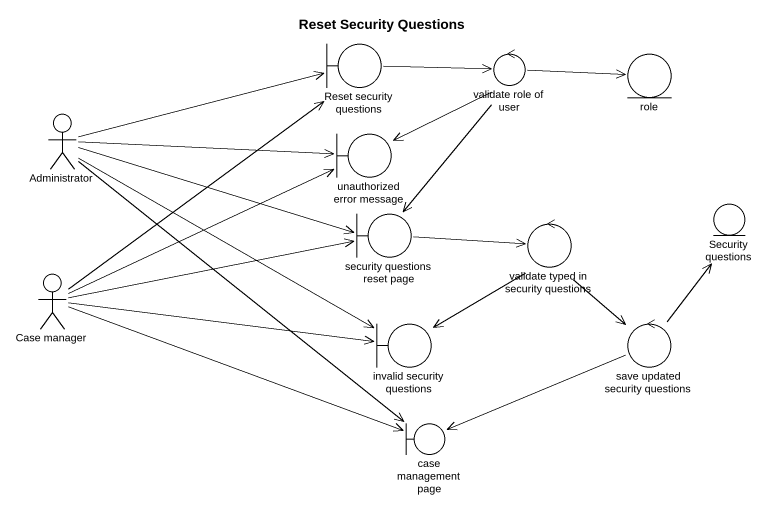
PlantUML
@startuml
title Reset Security Questions
boundary "Reset security questions" as Reset_security_questions
control "validate role of user" as validate_role_of_user
entity role
actor Administrator
boundary "unauthorized error message" as unauthorized_error_message
boundary "security questions reset page" as security_questions_reset
entity "Security questions" as Security_questions
control "validate typed in security questions" as validate_typed_in_security
actor "Case manager" as Case_manager
boundary "invalid security questions" as invalid_security_questions
control "save updated security questions" as save_updated_security
boundary "case management page" as case_management_page
Reset_security_questions -right-> validate_role_of_user
validate_role_of_user -right-> role
validate_role_of_user --> unauthorized_error_message
validate_role_of_user --> security_questions_reset
Administrator -right-> Reset_security_questions
Administrator -right-> unauthorized_error_message
Administrator -right-> security_questions_reset
Administrator --> invalid_security_questions
Administrator --> case_management_page
security_questions_reset -right-> validate_typed_in_security
validate_typed_in_security --> invalid_security_questions
validate_typed_in_security --> save_updated_security
Case_manager -up-> Reset_security_questions
Case_manager -right-> unauthorized_error_message
Case_manager -right-> security_questions_reset
Case_manager -right-> invalid_security_questions
Case_manager -right-> case_management_page
save_updated_security -up-> Security_questions
save_updated_security -left-> case_management_page
@enduml
